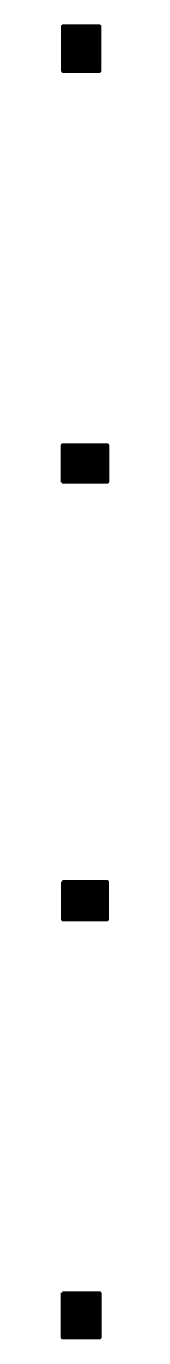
# Model space of a CAD drawing. Header units: inches. Extents: x 95 to 71413, y -8 to 51098.
# Drawn here: x 35950.6 to 35962.6, y 25453.1 to 25802.8 of the extents above; entities that cross this region are included whole.
import ezdxf

# ---------------------------------------------------------------- set-up
doc = ezdxf.new("R2010")
doc.units = ezdxf.units.IN
doc.header["$MEASUREMENT"] = 0
doc.layers.add('COLUMN', color=160, linetype='Continuous', lineweight=80)
pattern_1 = [(135, (50625.34541, 42259.317), (-0.08838834765, -0.08838834765), [])]

msp = doc.modelspace()

# ---------------------------------------------------------------- hatches: boundary and pattern name
at = {"layer": 'COLUMN'}
h = msp.add_hatch(dxfattribs=at)
h.set_pattern_fill('ANSI31', color=256, angle=90, style=0)
h.set_pattern_definition(pattern_1)
h.paths.add_polyline_path([(35950.59, 25691.24), (35950.59, 25681.24), (35962.59, 25681.24), (35962.59, 25691.24)])
h.paths.add_polyline_path([(35950.59, 25802.82), (35950.59, 25790.82), (35960.59, 25790.82), (35960.59, 25802.82)])
h = msp.add_hatch(dxfattribs=at)
h.set_pattern_fill('ANSI31', color=256, angle=90, style=0)
h.set_pattern_definition(pattern_1)
h.paths.add_polyline_path([(35950.59, 25465.1), (35950.59, 25453.1), (35960.59, 25453.1), (35960.59, 25465.1)])
h.paths.add_polyline_path([(35950.59, 25574.67), (35950.59, 25564.67), (35955.59, 25564.67), (35962.59, 25564.67), (35962.59, 25574.67)])

# ---------------------------------------------------------------- linework, layer by layer
for points in [[(35950.59, 25790.82), (35960.59, 25790.82), (35960.59, 25802.82), (35950.59, 25802.82)], [(35950.59, 25790.82), (35960.59, 25790.82), (35960.59, 25802.82), (35950.59, 25802.82)], [(35950.59, 25681.24), (35950.59, 25691.24), (35962.59, 25691.24), (35962.59, 25681.24)], [(35950.59, 25681.24), (35950.59, 25691.24), (35962.59, 25691.24), (35962.59, 25681.24)], [(35950.59, 25574.67), (35950.59, 25564.67), (35962.59, 25564.67), (35962.59, 25574.67)], [(35950.59, 25574.67), (35950.59, 25564.67), (35962.59, 25564.67), (35962.59, 25574.67)], [(35950.59, 25465.1), (35960.59, 25465.1), (35960.59, 25453.1), (35950.59, 25453.1)], [(35950.59, 25465.1), (35960.59, 25465.1), (35960.59, 25453.1), (35950.59, 25453.1)]]:
    msp.add_lwpolyline(points, close=True, dxfattribs=at)

doc.saveas('drawing.dxf')
